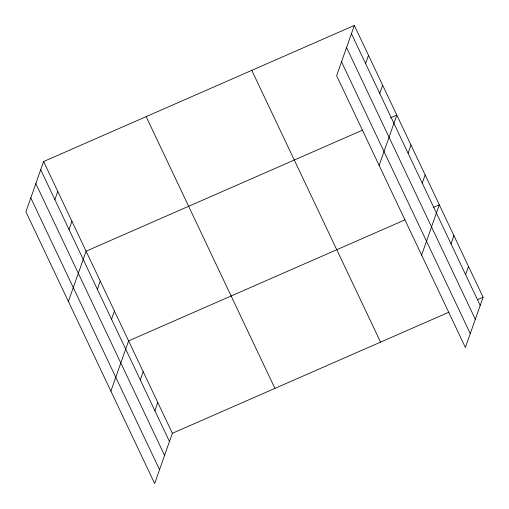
<?xml version="1.0" encoding="UTF-8"?>
<svg xmlns="http://www.w3.org/2000/svg" width="509" height="509" viewBox="0 0 509 509"><rect width="100%" height="100%" fill="white"/><g stroke="black" fill="none" stroke-linecap="round" stroke-linejoin="round"><path stroke-width="0.76" d="M43.609 161.525L25.908 211.789L154.666 483.55L172.373 433.286L43.609 161.525L354.334 25.45L483.092 297.211L465.391 347.475L336.627 75.714L354.334 25.45M54.877 199.636L57.771 191.416M69.046 229.534L71.941 221.307M68.403 301.468L86.104 251.204L362.643 130.1M97.372 289.322L100.267 281.095M111.535 319.213L114.43 310.993M110.892 391.147L128.592 340.884L405.132 219.78M140.287 379.905L143.182 371.685M154.882 410.706L157.777 402.485M365.602 63.568L368.497 55.341M379.765 93.459L382.66 85.238M379.122 165.4L396.823 115.129L390.416 117.935M408.091 153.247L410.986 145.027M422.254 183.138L425.149 174.918M421.611 255.079L439.312 204.815L433.617 207.309M451.012 243.836L453.907 235.616M465.601 274.637L468.496 266.411M172.373 433.286L448.913 312.182M477.391 299.706L483.092 297.211M351.433 33.67L480.197 305.432M346.553 47.547L475.311 319.308M341.514 61.843L470.278 333.605M251.796 70.357L380.554 342.118M146.147 116.618L274.905 388.38M40.714 169.745L169.478 441.507M35.827 183.615L164.592 455.383M30.794 197.912L159.552 469.673"/></g></svg>
